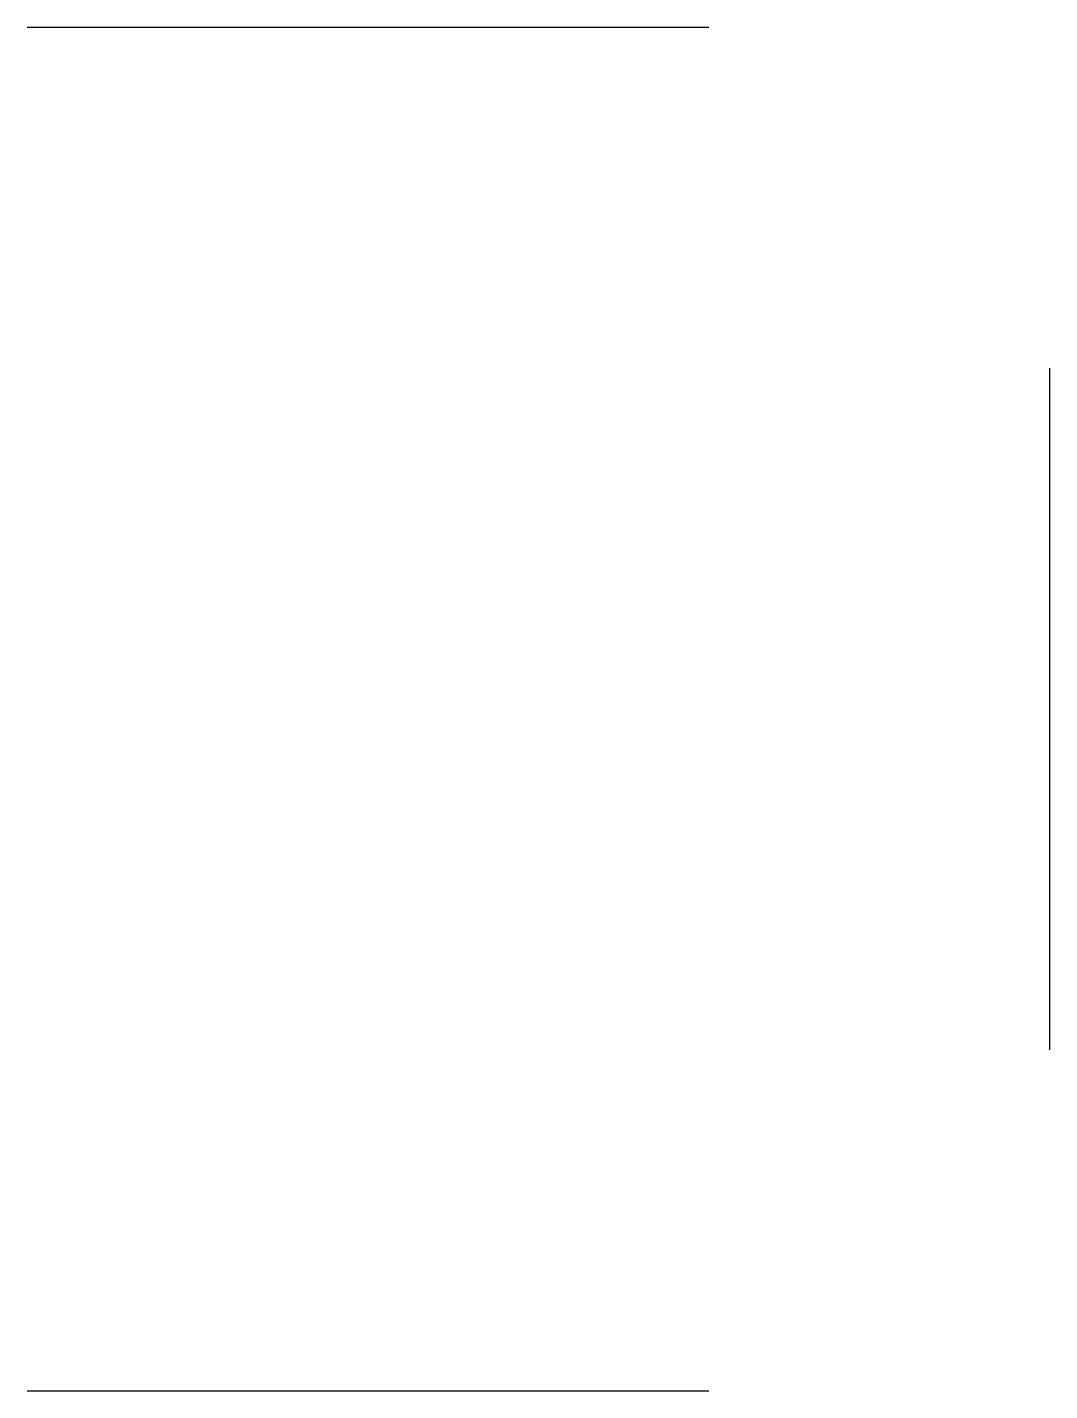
# Model space of a CAD drawing. Header units: millimetres. Extents: x -2890.297 to -2890.117, y 1181.286 to 1181.526.
import ezdxf

# ---------------------------------------------------------------- set-up
doc = ezdxf.new("R2010")
doc.units = ezdxf.units.MM
doc.header["$LTSCALE"] = 10
doc.layers.add('Hds_símbolos', color=2, linetype='Continuous')

msp = doc.modelspace()

# ---------------------------------------------------------------- linework, layer by layer
at = {"layer": 'Hds_símbolos'}
for p, q in [((-2890.29713, 1181.52585), (-2890.17713, 1181.52585)), ((-2890.11713, 1181.34585), (-2890.11713, 1181.46585)), ((-2890.29713, 1181.28585), (-2890.17713, 1181.28585))]:
    msp.add_line(p, q, dxfattribs=at)

doc.saveas('drawing.dxf')
